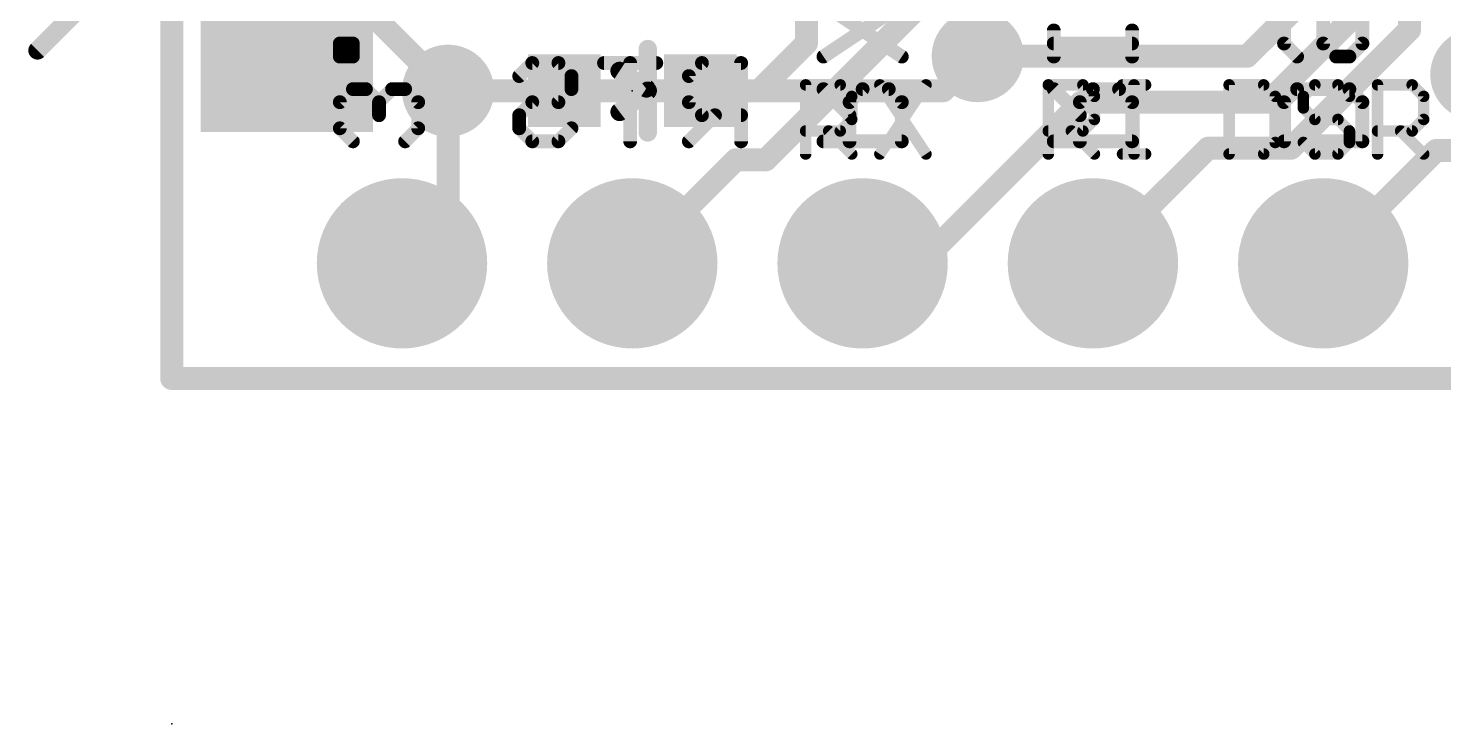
# Model space of a CAD drawing. Extents: x -1.6 to 24.3, y -3.8 to 15.4.
# Drawn here: x -1.58 to 14.03, y -3.81 to 3.86 of the extents above; entities that cross this region are included whole.
import ezdxf

# ---------------------------------------------------------------- set-up
doc = ezdxf.new("R2010")
doc.units = 0
for name, color, linetype in [('1', 12, 'CONTINUOUS'), ('16', 132, 'CONTINUOUS'), ('17', 110, 'CONTINUOUS'), ('18', 110, 'CONTINUOUS'), ('20', 53, 'CONTINUOUS'), ('21', 53, 'CONTINUOUS'), ('22', 53, 'CONTINUOUS'), ('23', 53, 'CONTINUOUS'), ('51', 53, 'CONTINUOUS')]:
    doc.layers.add(name, color=color, linetype=linetype)

# ---------------------------------------------------------------- blocks, each defined once
blk = doc.blocks.new('RECT')
blk.add_solid([(-0.5, -0.5), (0.5, -0.5), (-0.5, 0.5), (0.5, 0.5)])
blk = doc.blocks.new('ROUNDP')
at = {"const_width": 0.5}
blk.add_lwpolyline([(0, -0.25, 1), (0, 0.25, 1), (0, -0.25)], format="xyb", dxfattribs=at)
blk = doc.blocks.new('ROUNDV')
at = {"const_width": 0.5}
blk.add_lwpolyline([(0, -0.25, 1), (0, 0.25, 1), (0, -0.25)], format="xyb", dxfattribs=at)

msp = doc.modelspace()

# ---------------------------------------------------------------- linework, layer by layer
at = {"layer": '1', "const_width": 0.254}
for points in [[(0, 15.24), (0, 0)], [(13.0175, 4.9403), (13.0175, 3.9751)], [(13.6525, 4.9403), (13.6525, 3.8481)], [(8.5852, 4.445), (6.5532, 2.413)], [(7, 4.445), (7, 3.698)], [(11.8618, 3.556), (12.3825, 4.0767)], [(13.0175, 3.9751), (12.0904, 3.048)], [(13.6525, 3.8481), (12.3444, 2.54)], [(7, 3.698), (6.477, 3.175)], [(8.89, 3.556), (11.8618, 3.556)], [(4.33, 3.175), (3.048, 3.175)], [(3.048, 3.175), (3.048, 1.778)], [(6.477, 3.175), (5.83, 3.175)], [(8.255, 1.27), (10.033, 3.048)], [(10.033, 3.048), (12.0904, 3.048)], [(11.43, 2.54), (10.16, 1.27)], [(12.3444, 2.54), (11.43, 2.54)], [(5.08, 1.27), (6.223, 2.413)], [(6.223, 2.413), (6.5532, 2.413)], [(12.7, 1.27), (13.9446, 2.5146)], [(13.9446, 2.5146), (14.9606, 2.5146)], [(3.048, 1.778), (2.54, 1.27)], [(7.62, 1.27), (8.255, 1.27)], [(0, 0), (24.13, 0)]]:
    msp.add_lwpolyline(points, dxfattribs=at)
at = {"layer": '1', "const_width": 0.127}
for points in [[(12.954, 3.9751, 1), (13.081, 3.9751)], [(13.589, 3.8481, 1), (13.716, 3.8481)], [(13.6974, 3.8032, 1), (13.6076, 3.893)], [(6.9365, 3.698, 1), (7.0635, 3.698)], [(7.0449, 3.6531, 1), (6.9551, 3.7429)], [(8.89, 3.6195, 1), (8.89, 3.4925)], [(11.8169, 3.6009, 1), (11.9067, 3.5111)], [(11.8618, 3.4925, 1), (11.8618, 3.6195)], [(3.048, 3.2385, 1), (3.048, 3.1115)], [(3.1115, 3.175, 1), (2.9845, 3.175)], [(4.33, 3.1115, 1), (4.33, 3.2385)], [(5.83, 3.2385, 1), (5.83, 3.1115)], [(6.4321, 3.2199, 1), (6.5219, 3.1301)], [(6.477, 3.1115, 1), (6.477, 3.2385)], [(10.033, 3.1115, 1), (10.033, 2.9845)], [(10.0779, 3.0031, 1), (9.9881, 3.0929)], [(12.0455, 3.0929, 1), (12.1353, 3.0031)], [(12.0904, 2.9845, 1), (12.0904, 3.1115)], [(11.43, 2.6035, 1), (11.43, 2.4765)], [(11.4749, 2.4951, 1), (11.3851, 2.5849)], [(12.3444, 2.4765, 1), (12.3444, 2.6035)], [(6.223, 2.4765, 1), (6.223, 2.3495)], [(6.2679, 2.3681, 1), (6.1781, 2.4579)], [(6.5083, 2.4579, 1), (6.5981, 2.3681)], [(6.5532, 2.3495, 1), (6.5532, 2.4765)], [(12.2995, 2.5849, 1), (12.3893, 2.4951)], [(13.9446, 2.5781, 1), (13.9446, 2.4511)], [(13.9895, 2.4697, 1), (13.8997, 2.5595)], [(3.0929, 1.7331, 1), (3.0031, 1.8229)], [(2.9845, 1.778, 1), (3.1115, 1.778)], [(2.4951, 1.3149, 1), (2.5849, 1.2251)], [(5.0351, 1.3149, 1), (5.1249, 1.2251)], [(7.62, 1.3335, 1), (7.62, 1.2065)], [(8.2101, 1.3149, 1), (8.2999, 1.2251)], [(8.255, 1.2065, 1), (8.255, 1.3335)], [(10.1151, 1.3149, 1), (10.2049, 1.2251)], [(12.6551, 1.3149, 1), (12.7449, 1.2251)], [(0, 0.0635, 1), (0, -0.0635)], [(-0.0635, 0, 1), (0.0635, 0)]]:
    msp.add_lwpolyline(points, format="xyb", dxfattribs=at)
at = {"layer": '16', "const_width": 0.254}
for points in [[(0, 15.24), (0, 0)], [(0.635, 5.588), (3.048, 3.175)], [(8.89, 3.556), (8.509, 3.175)], [(8.509, 3.175), (3.048, 3.175)], [(0, 0), (24.13, 0)]]:
    msp.add_lwpolyline(points, dxfattribs=at)
at = {"layer": '16', "const_width": 0.127}
for points in [[(8.9349, 3.5111, 1), (8.8451, 3.6009)], [(3.048, 3.2385, 1), (3.048, 3.1115)], [(3.0031, 3.1301, 1), (3.0929, 3.2199)], [(8.4641, 3.2199, 1), (8.5539, 3.1301)], [(8.509, 3.1115, 1), (8.509, 3.2385)], [(0, 0.0635, 1), (0, -0.0635)], [(-0.0635, 0, 1), (0.0635, 0)]]:
    msp.add_lwpolyline(points, format="xyb", dxfattribs=at)
at = {"layer": '20', "const_width": 0.2032}
for points in [[(0, 15.24), (0, 0)], [(0, 0), (24.13, 0)]]:
    msp.add_lwpolyline(points, dxfattribs=at)
at = {"layer": '20', "const_width": 0.1016}
for points in [[(0, 0.0508, 1), (0, -0.0508)], [(-0.0508, 0, 1), (0.0508, 0)]]:
    msp.add_lwpolyline(points, format="xyb", dxfattribs=at)
at = {"layer": '21'}
for points, const_width in [([(5.25, 3.635), (5.25, 3.175)], 0.2032), ([(5.2346, 3.2004), (4.94, 3.3934)], 0.2032), ([(6.9919, 2.4765), (6.9919, 3.2391)], 0.127), ([(6.9919, 3.2391), (7.3732, 3.2391)], 0.127), ([(7.3732, 3.2391), (7.5004, 3.112)], 0.127), ([(7.8105, 3.2391), (8.3189, 2.4765)], 0.127), ([(8.3189, 3.2391), (7.8105, 2.4765)], 0.127), ([(9.6684, 2.4765), (9.6684, 3.2391)], 0.127), ([(9.6684, 3.2391), (10.0497, 3.2391)], 0.127), ([(10.0497, 3.2391), (10.1768, 3.112)], 0.127), ([(10.4869, 3.2391), (10.7411, 3.2391)], 0.127), ([(10.614, 2.4765), (10.614, 3.2391)], 0.127), ([(11.6626, 3.2391), (11.6626, 2.4765)], 0.127), ([(12.044, 3.2391), (11.6626, 3.2391)], 0.127), ([(12.1711, 3.112), (12.044, 3.2391)], 0.127), ([(12.6083, 3.2391), (12.4812, 3.112)], 0.127), ([(12.8625, 3.2391), (12.6083, 3.2391)], 0.127), ([(12.9896, 3.112), (12.8625, 3.2391)], 0.127), ([(13.2998, 2.4765), (13.2998, 3.2391)], 0.127), ([(13.2998, 3.2391), (13.6811, 3.2391)], 0.127), ([(13.6811, 3.2391), (13.8082, 3.112)], 0.127), ([(5.25, 3.175), (4.94, 2.9412)], 0.2032), ([(5.25, 2.715), (5.25, 3.175)], 0.2032), ([(7.5004, 3.112), (7.5004, 2.8578)], 0.127), ([(10.1768, 3.112), (10.1768, 2.8578)], 0.127), ([(12.1711, 2.6036), (12.1711, 3.112)], 0.127), ([(12.4812, 3.112), (12.4812, 2.9849)], 0.127), ([(13.8082, 3.112), (13.8082, 2.8578)], 0.127), ([(12.4812, 2.9849), (12.6083, 2.8578)], 0.127), ([(7.5004, 2.8578), (7.3732, 2.7307)], 0.127), ([(10.1768, 2.8578), (10.0497, 2.7307)], 0.127), ([(12.6083, 2.8578), (12.8625, 2.8578)], 0.127), ([(12.8625, 2.8578), (12.9896, 2.7307)], 0.127), ([(13.8082, 2.8578), (13.6811, 2.7307)], 0.127), ([(7.3732, 2.7307), (6.9919, 2.7307)], 0.127), ([(7.2461, 2.7307), (7.5004, 2.4765)], 0.127), ([(10.0497, 2.7307), (9.6684, 2.7307)], 0.127), ([(9.9226, 2.7307), (10.1768, 2.4765)], 0.127), ([(12.044, 2.4765), (12.1711, 2.6036)], 0.127), ([(12.6083, 2.4765), (12.4812, 2.6036)], 0.127), ([(12.9896, 2.6036), (12.8625, 2.4765)], 0.127), ([(12.9896, 2.7307), (12.9896, 2.6036)], 0.127), ([(13.6811, 2.7307), (13.2998, 2.7307)], 0.127), ([(13.554, 2.7307), (13.8082, 2.4765)], 0.127), ([(10.4869, 2.4765), (10.7411, 2.4765)], 0.127), ([(11.6626, 2.4765), (12.044, 2.4765)], 0.127), ([(12.8625, 2.4765), (12.6083, 2.4765)], 0.127)]:
    msp.add_lwpolyline(points, dxfattribs=dict(at, const_width=const_width))
for points, const_width in [([(5.3008, 3.635, 1), (5.1992, 3.635)], 0.1016), ([(4.9678, 3.4359, 1), (4.9122, 3.3509)], 0.1016), ([(5.2068, 3.1579, 1), (5.2624, 3.2429)], 0.1016), ([(6.9919, 3.2709, 1), (6.9919, 3.2074)], 0.0635), ([(7.0237, 3.2391, 1), (6.9602, 3.2391)], 0.0635), ([(7.3957, 3.2616, 1), (7.3508, 3.2167)], 0.0635), ([(7.3732, 3.2074, 1), (7.3732, 3.2709)], 0.0635), ([(7.8369, 3.2568, 1), (7.7841, 3.2215)], 0.0635), ([(8.3454, 3.2215, 1), (8.2925, 3.2568)], 0.0635), ([(9.7001, 3.2391, 1), (9.6366, 3.2391)], 0.0635), ([(9.6684, 3.2709, 1), (9.6684, 3.2074)], 0.0635), ([(10.0721, 3.2616, 1), (10.0272, 3.2167)], 0.0635), ([(10.0497, 3.2074, 1), (10.0497, 3.2709)], 0.0635), ([(10.4869, 3.2709, 1), (10.4869, 3.2074)], 0.0635), ([(10.6458, 3.2391, 1), (10.5823, 3.2391)], 0.0635), ([(10.7411, 3.2074, 1), (10.7411, 3.2709)], 0.0635), ([(11.6626, 3.2709, 1), (11.6626, 3.2074)], 0.0635), ([(11.6944, 3.2391, 1), (11.6309, 3.2391)], 0.0635), ([(12.0664, 3.2616, 1), (12.0215, 3.2167)], 0.0635), ([(12.044, 3.2074, 1), (12.044, 3.2709)], 0.0635), ([(12.6083, 3.2709, 1), (12.6083, 3.2074)], 0.0635), ([(12.6308, 3.2167, 1), (12.5859, 3.2616)], 0.0635), ([(12.885, 3.2616, 1), (12.8401, 3.2167)], 0.0635), ([(12.8625, 3.2074, 1), (12.8625, 3.2709)], 0.0635), ([(13.2998, 3.2709, 1), (13.2998, 3.2074)], 0.0635), ([(13.3315, 3.2391, 1), (13.268, 3.2391)], 0.0635), ([(13.7036, 3.2616, 1), (13.6587, 3.2167)], 0.0635), ([(13.6811, 3.2074, 1), (13.6811, 3.2709)], 0.0635), ([(5.3008, 3.175, 1), (5.1992, 3.175)], 0.1016), ([(5.1992, 3.175, 1), (5.3008, 3.175)], 0.1016), ([(5.2806, 3.1344, 1), (5.2194, 3.2156)], 0.1016), ([(7.5321, 3.112, 1), (7.4686, 3.112)], 0.0635), ([(7.4779, 3.0896, 1), (7.5228, 3.1345)], 0.0635), ([(10.2085, 3.112, 1), (10.145, 3.112)], 0.0635), ([(10.1543, 3.0896, 1), (10.1992, 3.1345)], 0.0635), ([(12.2028, 3.112, 1), (12.1393, 3.112)], 0.0635), ([(12.1486, 3.0896, 1), (12.1935, 3.1345)], 0.0635), ([(12.513, 3.112, 1), (12.4495, 3.112)], 0.0635), ([(12.4588, 3.1345, 1), (12.5037, 3.0896)], 0.0635), ([(12.9672, 3.0896, 1), (13.0121, 3.1345)], 0.0635), ([(13.84, 3.112, 1), (13.7765, 3.112)], 0.0635), ([(13.7858, 3.0896, 1), (13.8307, 3.1345)], 0.0635), ([(4.9094, 2.9818, 1), (4.9706, 2.9006)], 0.1016), ([(12.4495, 2.9849, 1), (12.513, 2.9849)], 0.0635), ([(12.5037, 3.0074, 1), (12.4588, 2.9625)], 0.0635), ([(7.4686, 2.8578, 1), (7.5321, 2.8578)], 0.0635), ([(7.5228, 2.8354, 1), (7.4779, 2.8803)], 0.0635), ([(10.145, 2.8578, 1), (10.2085, 2.8578)], 0.0635), ([(10.1992, 2.8354, 1), (10.1543, 2.8803)], 0.0635), ([(12.6083, 2.8896, 1), (12.6083, 2.8261)], 0.0635), ([(12.5859, 2.8354, 1), (12.6308, 2.8803)], 0.0635), ([(12.885, 2.8803, 1), (12.8401, 2.8354)], 0.0635), ([(12.8625, 2.8261, 1), (12.8625, 2.8896)], 0.0635), ([(13.7765, 2.8578, 1), (13.84, 2.8578)], 0.0635), ([(13.8307, 2.8354, 1), (13.7858, 2.8803)], 0.0635), ([(5.1992, 2.715, 1), (5.3008, 2.715)], 0.1016), ([(6.9919, 2.7625, 1), (6.9919, 2.699)], 0.0635), ([(7.2686, 2.7532, 1), (7.2237, 2.7083)], 0.0635), ([(7.3508, 2.7532, 1), (7.3957, 2.7083)], 0.0635), ([(7.3732, 2.699, 1), (7.3732, 2.7625)], 0.0635), ([(9.6684, 2.7625, 1), (9.6684, 2.699)], 0.0635), ([(9.945, 2.7532, 1), (9.9001, 2.7083)], 0.0635), ([(10.0272, 2.7532, 1), (10.0721, 2.7083)], 0.0635), ([(10.0497, 2.699, 1), (10.0497, 2.7625)], 0.0635), ([(12.1935, 2.5812, 1), (12.1486, 2.6261)], 0.0635), ([(12.5037, 2.6261, 1), (12.4588, 2.5812)], 0.0635), ([(13.0214, 2.7307, 1), (12.9579, 2.7307)], 0.0635), ([(12.9672, 2.7083, 1), (13.0121, 2.7532)], 0.0635), ([(13.0121, 2.5812, 1), (12.9672, 2.6261)], 0.0635), ([(13.2998, 2.7625, 1), (13.2998, 2.699)], 0.0635), ([(13.5765, 2.7532, 1), (13.5316, 2.7083)], 0.0635), ([(13.6587, 2.7532, 1), (13.7036, 2.7083)], 0.0635), ([(13.6811, 2.699, 1), (13.6811, 2.7625)], 0.0635), ([(6.9602, 2.4765, 1), (7.0237, 2.4765)], 0.0635), ([(7.4779, 2.454, 1), (7.5228, 2.499)], 0.0635), ([(7.7841, 2.4941, 1), (7.8369, 2.4589)], 0.0635), ([(8.2925, 2.4589, 1), (8.3454, 2.4941)], 0.0635), ([(9.6366, 2.4765, 1), (9.7001, 2.4765)], 0.0635), ([(10.1543, 2.454, 1), (10.1992, 2.499)], 0.0635), ([(10.4869, 2.5083, 1), (10.4869, 2.4447)], 0.0635), ([(10.5823, 2.4765, 1), (10.6458, 2.4765)], 0.0635), ([(10.7411, 2.4447, 1), (10.7411, 2.5083)], 0.0635), ([(11.6626, 2.5083, 1), (11.6626, 2.4447)], 0.0635), ([(11.6309, 2.4765, 1), (11.6944, 2.4765)], 0.0635), ([(12.0215, 2.499, 1), (12.0664, 2.454)], 0.0635), ([(12.044, 2.4447, 1), (12.044, 2.5083)], 0.0635), ([(12.1393, 2.6036, 1), (12.2028, 2.6036)], 0.0635), ([(12.6083, 2.5083, 1), (12.6083, 2.4447)], 0.0635), ([(12.5859, 2.454, 1), (12.6308, 2.499)], 0.0635), ([(12.8401, 2.499, 1), (12.885, 2.454)], 0.0635), ([(12.8625, 2.4447, 1), (12.8625, 2.5083)], 0.0635), ([(12.9579, 2.6036, 1), (13.0214, 2.6036)], 0.0635), ([(13.268, 2.4765, 1), (13.3315, 2.4765)], 0.0635), ([(13.7858, 2.454, 1), (13.8307, 2.499)], 0.0635)]:
    msp.add_lwpolyline(points, format="xyb", dxfattribs=dict(at, const_width=const_width))
at = {"layer": '22', "const_width": 0.1524}
for points in [[(8.0525, 3.5517), (7.1882, 4.1279)], [(8.0525, 4.1279), (7.1882, 3.5517)], [(12.2682, 3.9839), (12.2682, 3.6958)], [(12.7004, 3.6958), (12.7004, 3.9839)], [(13.1325, 3.9839), (13.1325, 3.6958)], [(9.7282, 3.5517), (9.7282, 3.8398)], [(10.5925, 3.5517), (10.5925, 3.8398)], [(1.9983, 3.6958), (1.8542, 3.6958)], [(1.8542, 3.6958), (1.8542, 3.5517)], [(1.9983, 3.5517), (1.9983, 3.6958)], [(9.7282, 3.6958), (10.5925, 3.6958)], [(12.2682, 3.6958), (12.4123, 3.5517)], [(12.8444, 3.5517), (12.7004, 3.6958)], [(13.1325, 3.6958), (12.9885, 3.5517)], [(1.8542, 3.5517), (1.9983, 3.5517)], [(12.9885, 3.5517), (12.8444, 3.5517)], [(3.8328, 3.3365), (3.9769, 3.4805)], [(3.9769, 3.4805), (4.265, 3.4805)], [(4.265, 3.4805), (4.409, 3.3365)], [(5.3446, 3.4805), (4.7683, 3.4805)], [(5.0564, 2.6162), (5.0564, 3.4805)], [(5.8479, 3.4805), (5.7039, 3.3365)], [(6.2801, 3.4805), (5.8479, 3.4805)], [(6.2801, 2.6162), (6.2801, 3.4805)], [(4.409, 3.3365), (4.409, 3.1924)], [(5.7039, 3.3365), (5.7039, 3.0484)], [(1.9983, 3.1924), (1.8542, 3.0484)], [(1.8542, 3.0484), (1.8542, 2.7603)], [(2.1423, 3.1924), (1.9983, 3.1924)], [(2.2864, 3.0484), (2.1423, 3.1924)], [(2.4304, 3.1924), (2.2864, 3.0484)], [(2.2864, 3.0484), (2.2864, 2.9043)], [(2.5745, 3.1924), (2.4304, 3.1924)], [(2.7185, 3.0484), (2.5745, 3.1924)], [(2.7185, 2.7603), (2.7185, 3.0484)], [(3.9769, 3.0484), (3.8328, 2.9043)], [(4.265, 3.0484), (3.9769, 3.0484)], [(4.409, 3.1924), (4.265, 3.0484)], [(5.7039, 3.0484), (5.8479, 2.9043)], [(7.4763, 2.9043), (7.1882, 3.1924)], [(7.6204, 3.1924), (7.4763, 3.0484)], [(7.4763, 3.0484), (7.4763, 2.6162)], [(7.9085, 3.1924), (7.6204, 3.1924)], [(8.0525, 3.0484), (7.9085, 3.1924)], [(8.0525, 2.6162), (8.0525, 3.0484)], [(10.0163, 2.9043), (9.7282, 3.1924)], [(10.1604, 3.1924), (10.0163, 3.0484)], [(10.0163, 3.0484), (10.0163, 2.6162)], [(10.4485, 3.1924), (10.1604, 3.1924)], [(10.5925, 3.0484), (10.4485, 3.1924)], [(10.5925, 2.6162), (10.5925, 3.0484)], [(12.2682, 3.0484), (12.4123, 3.1924)], [(12.2682, 2.6162), (12.2682, 3.0484)], [(12.4123, 3.1924), (12.9885, 3.1924)], [(12.9885, 3.1924), (13.1325, 3.0484)], [(13.1325, 3.0484), (13.1325, 2.6162)], [(3.8328, 2.9043), (3.8328, 2.7603)], [(5.992, 2.9043), (5.7039, 2.6162)], [(5.8479, 2.9043), (6.2801, 2.9043)], [(1.8542, 2.7603), (1.9983, 2.6162)], [(2.5745, 2.6162), (2.7185, 2.7603)], [(3.8328, 2.7603), (3.9769, 2.6162)], [(4.265, 2.6162), (4.409, 2.7603)], [(3.9769, 2.6162), (4.265, 2.6162)], [(7.1882, 2.6162), (8.0525, 2.6162)], [(9.7282, 2.6162), (10.5925, 2.6162)], [(13.1325, 2.6162), (12.2682, 2.6162)]]:
    msp.add_lwpolyline(points, dxfattribs=at)
at = {"layer": '22', "const_width": 0.0762}
for points in [[(9.7663, 3.8398, 1), (9.6901, 3.8398)], [(10.6306, 3.8398, 1), (10.5544, 3.8398)], [(1.8542, 3.7339, 1), (1.8542, 3.6577)], [(1.8923, 3.6958, 1), (1.8161, 3.6958)], [(2.0364, 3.6958, 1), (1.9602, 3.6958)], [(1.9983, 3.6577, 1), (1.9983, 3.7339)], [(9.7282, 3.7339, 1), (9.7282, 3.6577)], [(10.5925, 3.6577, 1), (10.5925, 3.7339)], [(12.2951, 3.7227, 1), (12.2413, 3.6688)], [(12.7273, 3.7227, 1), (12.6734, 3.6688)], [(13.1595, 3.6688, 1), (13.1056, 3.7227)], [(1.8542, 3.5898, 1), (1.8542, 3.5136)], [(1.9983, 3.5136, 1), (1.9983, 3.5898)], [(7.1671, 3.5834, 1), (7.2093, 3.52)], [(8.0314, 3.52, 1), (8.0737, 3.5834)], [(12.2301, 3.6958, 1), (12.3063, 3.6958)], [(12.3853, 3.5248, 1), (12.4392, 3.5787)], [(12.6623, 3.6958, 1), (12.7385, 3.6958)], [(12.8444, 3.5898, 1), (12.8444, 3.5136)], [(12.8175, 3.5248, 1), (12.8714, 3.5787)], [(12.9615, 3.5787, 1), (13.0154, 3.5248)], [(12.9885, 3.5136, 1), (12.9885, 3.5898)], [(13.0944, 3.6958, 1), (13.1706, 3.6958)], [(1.8161, 3.5517, 1), (1.8923, 3.5517)], [(1.9602, 3.5517, 1), (2.0364, 3.5517)], [(3.9769, 3.5186, 1), (3.9769, 3.4424)], [(4.0038, 3.4536, 1), (3.9499, 3.5075)], [(4.2919, 3.5075, 1), (4.238, 3.4536)], [(4.265, 3.4424, 1), (4.265, 3.5186)], [(4.7683, 3.5186, 1), (4.7683, 3.4424)], [(5.0945, 3.4805, 1), (5.0183, 3.4805)], [(5.3446, 3.4424, 1), (5.3446, 3.5186)], [(5.8479, 3.5186, 1), (5.8479, 3.4424)], [(5.8749, 3.4536, 1), (5.821, 3.5075)], [(6.3182, 3.4805, 1), (6.242, 3.4805)], [(6.2801, 3.4424, 1), (6.2801, 3.5186)], [(9.6901, 3.5517, 1), (9.7663, 3.5517)], [(10.5544, 3.5517, 1), (10.6306, 3.5517)], [(3.8059, 3.3634, 1), (3.8598, 3.3095)], [(4.4471, 3.3365, 1), (4.3709, 3.3365)], [(4.3821, 3.3095, 1), (4.436, 3.3634)], [(5.6769, 3.3634, 1), (5.7308, 3.3095)], [(5.742, 3.3365, 1), (5.6658, 3.3365)], [(1.8923, 3.0484, 1), (1.8161, 3.0484)], [(1.9983, 3.2305, 1), (1.9983, 3.1543)], [(2.0252, 3.1655, 1), (1.9713, 3.2194)], [(2.1693, 3.2194, 1), (2.1154, 3.1655)], [(2.1423, 3.1543, 1), (2.1423, 3.2305)], [(2.3245, 3.0484, 1), (2.2483, 3.0484)], [(2.4304, 3.2305, 1), (2.4304, 3.1543)], [(2.4574, 3.1655, 1), (2.4035, 3.2194)], [(2.6014, 3.2194, 1), (2.5475, 3.1655)], [(2.5745, 3.1543, 1), (2.5745, 3.2305)], [(2.7566, 3.0484, 1), (2.6804, 3.0484)], [(3.9769, 3.0865, 1), (3.9769, 3.0103)], [(4.0038, 3.0214, 1), (3.9499, 3.0753)], [(4.265, 3.0103, 1), (4.265, 3.0865)], [(4.3709, 3.1924, 1), (4.4471, 3.1924)], [(4.436, 3.1655, 1), (4.3821, 3.2194)], [(5.7308, 3.0753, 1), (5.6769, 3.0214)], [(7.2151, 3.2194, 1), (7.1613, 3.1655)], [(7.5144, 3.0484, 1), (7.4382, 3.0484)], [(7.6204, 3.2305, 1), (7.6204, 3.1543)], [(7.6473, 3.1655, 1), (7.5934, 3.2194)], [(7.9354, 3.2194, 1), (7.8815, 3.1655)], [(7.9085, 3.1543, 1), (7.9085, 3.2305)], [(8.0906, 3.0484, 1), (8.0144, 3.0484)], [(9.7551, 3.2194, 1), (9.7013, 3.1655)], [(10.0544, 3.0484, 1), (9.9782, 3.0484)], [(10.1604, 3.2305, 1), (10.1604, 3.1543)], [(10.1873, 3.1655, 1), (10.1334, 3.2194)], [(10.4754, 3.2194, 1), (10.4215, 3.1655)], [(10.4485, 3.1543, 1), (10.4485, 3.2305)], [(10.6306, 3.0484, 1), (10.5544, 3.0484)], [(12.3063, 3.0484, 1), (12.2301, 3.0484)], [(12.4123, 3.2305, 1), (12.4123, 3.1543)], [(12.4392, 3.1655, 1), (12.3853, 3.2194)], [(13.0154, 3.2194, 1), (12.9615, 3.1655)], [(12.9885, 3.1543, 1), (12.9885, 3.2305)], [(13.1706, 3.0484, 1), (13.0944, 3.0484)], [(1.8273, 3.0753, 1), (1.8811, 3.0214)], [(2.2594, 3.0753, 1), (2.3133, 3.0214)], [(2.2594, 3.0214, 1), (2.3133, 3.0753)], [(2.6916, 3.0214, 1), (2.7455, 3.0753)], [(3.8709, 2.9043, 1), (3.7947, 2.9043)], [(3.8059, 2.9313, 1), (3.8598, 2.8774)], [(4.238, 3.0753, 1), (4.2919, 3.0214)], [(5.6658, 3.0484, 1), (5.742, 3.0484)], [(5.8479, 2.9424, 1), (5.8479, 2.8662)], [(5.821, 2.8774, 1), (5.8749, 2.9313)], [(6.0189, 2.8774, 1), (5.965, 2.9313)], [(6.2801, 2.8662, 1), (6.2801, 2.9424)], [(7.4494, 3.0753, 1), (7.5033, 3.0214)], [(7.4494, 2.8774, 1), (7.5033, 2.9313)], [(8.0256, 3.0214, 1), (8.0795, 3.0753)], [(9.9894, 3.0753, 1), (10.0433, 3.0214)], [(9.9894, 2.8774, 1), (10.0433, 2.9313)], [(10.5656, 3.0214, 1), (10.6195, 3.0753)], [(12.2413, 3.0753, 1), (12.2951, 3.0214)], [(13.1056, 3.0214, 1), (13.1595, 3.0753)], [(1.8811, 2.7872, 1), (1.8273, 2.7333)], [(2.2483, 2.9043, 1), (2.3245, 2.9043)], [(2.7455, 2.7333, 1), (2.6916, 2.7872)], [(3.8598, 2.7872, 1), (3.8059, 2.7333)], [(4.436, 2.7333, 1), (4.3821, 2.7872)], [(1.8161, 2.7603, 1), (1.8923, 2.7603)], [(1.9713, 2.5893, 1), (2.0252, 2.6431)], [(2.5475, 2.6431, 1), (2.6014, 2.5893)], [(2.6804, 2.7603, 1), (2.7566, 2.7603)], [(3.7947, 2.7603, 1), (3.8709, 2.7603)], [(3.9769, 2.6543, 1), (3.9769, 2.5781)], [(3.9499, 2.5893, 1), (4.0038, 2.6431)], [(4.238, 2.6431, 1), (4.2919, 2.5893)], [(4.265, 2.5781, 1), (4.265, 2.6543)], [(5.0183, 2.6162, 1), (5.0945, 2.6162)], [(5.6769, 2.6431, 1), (5.7308, 2.5893)], [(6.242, 2.6162, 1), (6.3182, 2.6162)], [(7.1882, 2.6543, 1), (7.1882, 2.5781)], [(7.4382, 2.6162, 1), (7.5144, 2.6162)], [(8.0144, 2.6162, 1), (8.0906, 2.6162)], [(8.0525, 2.5781, 1), (8.0525, 2.6543)], [(9.7282, 2.6543, 1), (9.7282, 2.5781)], [(9.9782, 2.6162, 1), (10.0544, 2.6162)], [(10.5544, 2.6162, 1), (10.6306, 2.6162)], [(10.5925, 2.5781, 1), (10.5925, 2.6543)], [(12.2682, 2.6543, 1), (12.2682, 2.5781)], [(12.2301, 2.6162, 1), (12.3063, 2.6162)], [(13.0944, 2.6162, 1), (13.1706, 2.6162)], [(13.1325, 2.5781, 1), (13.1325, 2.6543)]]:
    msp.add_lwpolyline(points, format="xyb", dxfattribs=at)
at = {"layer": '23'}
for p in [(5.08, 3.175), (0, -3.81)]:
    msp.add_point(p, dxfattribs=at)
at = {"layer": '51', "const_width": 0.2032}
msp.add_lwpolyline([(-0.88, 4.22), (-1.48, 3.62)], dxfattribs=at)
at = {"layer": '51', "const_width": 0.1016}
msp.add_lwpolyline([(-1.5159, 3.6559, 1), (-1.4441, 3.5841)], format="xyb", dxfattribs=at)

# ---------------------------------------------------------------- block references
at = {"layer": '1', "rotation": 270}
for p, xscale, yscale in [((1.27, 3.62), 1.8, 1.9), ((4.33, 3.175), 0.8, 0.8), ((5.83, 3.175), 0.8, 0.8)]:
    msp.add_blockref('RECT', p, dxfattribs=dict(at, xscale=xscale, yscale=yscale))
at = {"layer": '17', "xscale": 1.8796, "yscale": 1.8796, "rotation": 270}
for p in [(2.54, 1.27), (2.54, 1.27), (5.08, 1.27), (5.08, 1.27), (7.62, 1.27), (7.62, 1.27), (10.16, 1.27), (10.16, 1.27), (12.7, 1.27), (12.7, 1.27)]:
    msp.add_blockref('ROUNDP', p, dxfattribs=at)
at = {"layer": '18', "xscale": 1.016, "yscale": 1.016}
for p in [(8.89, 3.556), (8.89, 3.556), (14.3891, 3.3528), (14.3891, 3.3528), (3.048, 3.175), (3.048, 3.175)]:
    msp.add_blockref('ROUNDV', p, dxfattribs=at)
at = {"layer": '51', "xscale": 0.508, "yscale": 0.508, "rotation": 180}
for p in [(2.54, 1.27), (5.08, 1.27), (7.62, 1.27), (10.16, 1.27), (12.7, 1.27)]:
    msp.add_blockref('RECT', p, dxfattribs=at)

doc.saveas('drawing.dxf')
